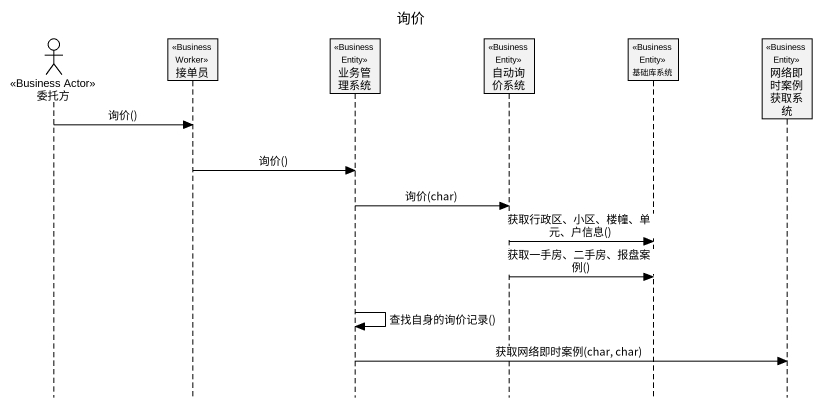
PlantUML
@startuml
title 询价
hide footbox
actor 委托方 <<Business Actor>>
participant 接单员 <<Business Worker>>
participant 业务管理系统 <<Business Entity>>
participant 自动询价系统 <<Business Entity>>
participant 基础库系统 <<Business Entity>>
participant 网络即时案例获取系统 <<Business Entity>>

委托方 -> 接单员 : 询价()
接单员 -> 业务管理系统 : 询价()
业务管理系统 -> 自动询价系统 : 询价(char)
自动询价系统 -> 基础库系统 : 获取行政区、小区、楼幢、单元、户信息()
自动询价系统 -> 基础库系统 : 获取一手房、二手房、报盘案例()
业务管理系统 -> 业务管理系统 : 查找自身的询价记录()
业务管理系统 -> 网络即时案例获取系统 : 获取网络即时案例(char, char)
@enduml
